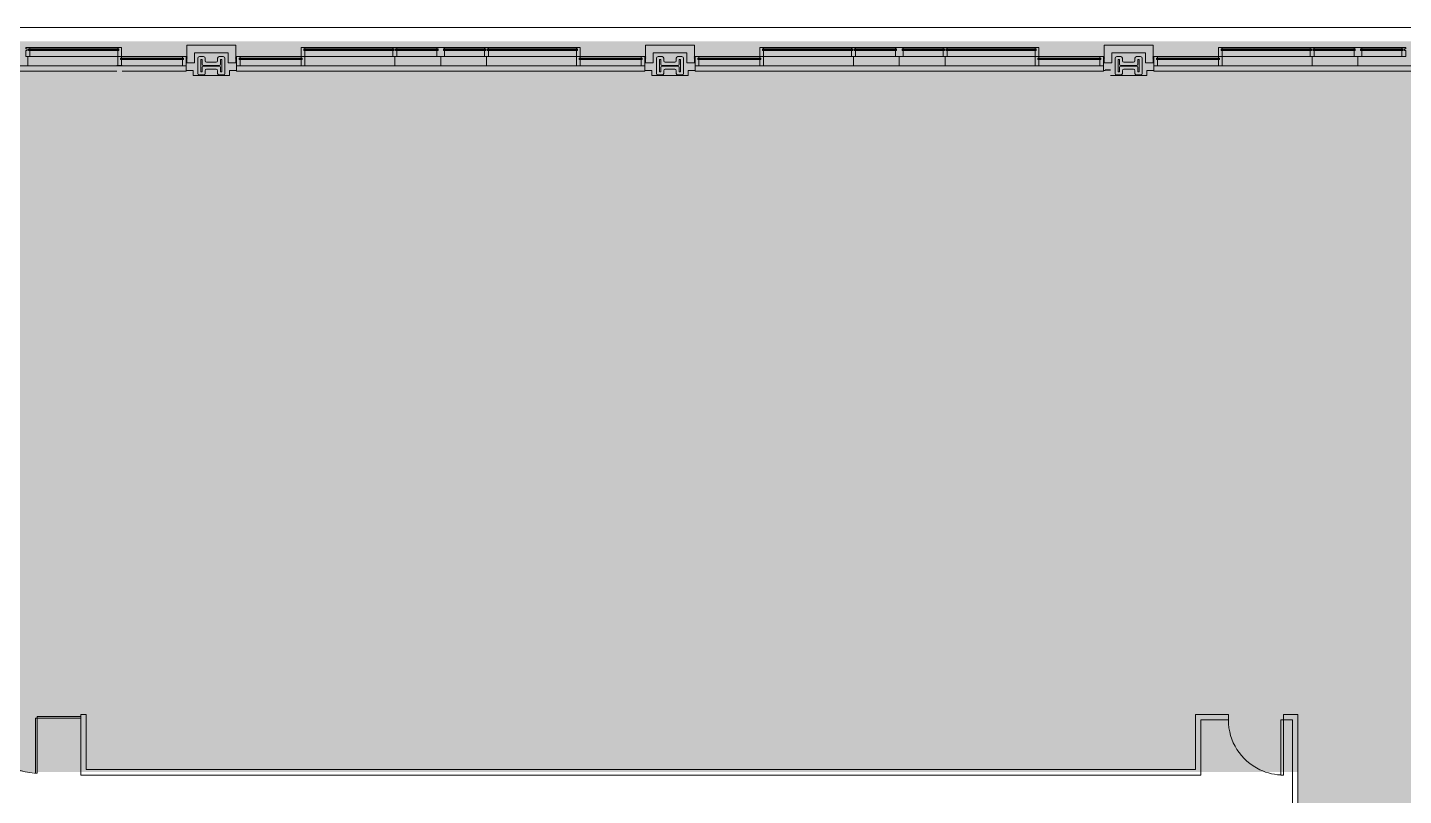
# Model space of a CAD drawing. Header units: inches. Extents: x 1 to 4637, y -664 to 702.
# Drawn here: x 2428 to 3328, y 200 to 702 of the extents above; entities that cross this region are included whole.
import ezdxf

# ---------------------------------------------------------------- set-up
doc = ezdxf.new("R2010")
doc.units = ezdxf.units.IN
doc.header["$MEASUREMENT"] = 0
for name, color, linetype, lineweight in [('A-DETL-GENF', 92, 'Continuous', 9), ('A-WALL', 113, 'Continuous', 50), ('B-BASE', 7, 'Continuous', 9), ('NABCA_dwg', 8, 'Continuous', 9), ('NB-PART-GWB', 7, 'Continuous', 9), ('NB-ROD-SEAL', 7, 'Continuous', 9), ('NB-WALL-EXT', 7, 'Continuous', 9), ('NB-WIND-EXT', 7, 'Continuous', 9), ('NB-WIND-MULL', 7, 'Continuous', 9), ('NB-WIND-SILL', 7, 'Continuous', 9), ('WB-N-Door', 7, 'Continuous', 9), ('WB-N-Part', 7, 'Continuous', 9)]:
    doc.layers.add(name, color=color, linetype=linetype, lineweight=lineweight)

# ---------------------------------------------------------------- blocks, each defined once
blk = doc.blocks.new('NABCA_dwg_MA-2900-8th-120718_dwg-2391440-New Construction - Test Fit Plan-2421454-New Construction - Tel_Data_Elec Plan')
at = {"layer": 'B-BASE'}
for points in [[(-6865.04, -2569.6), (-6841.38, -2569.6), (-6841.38, -2566.23), (-6836.91, -2566.23), (-6836.91, -2557.68), (-6837.21, -2557.1), (-6837.21, -2549.6), (-6869.21, -2549.6), (-6869.21, -2557.1), (-6869.59, -2557.1), (-6869.59, -2566.23), (-6865.04, -2566.23)], [(-6565.04, -2569.6), (-6541.38, -2569.6), (-6541.38, -2566.23), (-6536.91, -2566.23), (-6536.91, -2557.68), (-6537.21, -2557.1), (-6537.21, -2549.6), (-6569.21, -2549.6), (-6569.21, -2557.1), (-6569.59, -2557.1), (-6569.59, -2566.23), (-6565.04, -2566.23)], [(-6265.04, -2569.6), (-6241.38, -2569.6), (-6241.38, -2566.23), (-6236.91, -2566.23), (-6236.91, -2557.68), (-6237.21, -2557.1), (-6237.21, -2549.6), (-6269.21, -2549.6), (-6269.21, -2557.1), (-6269.59, -2557.1), (-6269.59, -2566.23), (-6268.54, -2566.23), (-6268.54, -2566.1), (-6265.04, -2566.1), (-6265.04, -2566.23)]]:
    blk.add_hatch(color=256, dxfattribs=at).paths.add_polyline_path(points, flags=0)
at = {"layer": 'A-WALL', "color": 10, "lineweight": 30}
for p, q in [((-6911.45, -2563.1), (-6914.95, -2563.1)), ((-6265.04, -2566.1), (-6268.54, -2566.1))]:
    blk.add_line(p, q, dxfattribs=at)
at = {"layer": 'B-BASE'}
for p, q in [((-6861.03, -2557.1), (-6858.28, -2557.1)), ((-6858.53, -2562.85), (-6847.87, -2562.85)), ((-6847.87, -2563.35), (-6858.53, -2563.35)), ((-6856.28, -2560.85), (-6850.12, -2560.85)), ((-6848.12, -2557.1), (-6845.37, -2557.1)), ((-6561.04, -2557.1), (-6558.29, -2557.1)), ((-6558.54, -2562.85), (-6547.88, -2562.85)), ((-6547.88, -2563.35), (-6558.54, -2563.35)), ((-6556.29, -2560.85), (-6550.13, -2560.85)), ((-6548.13, -2557.1), (-6545.38, -2557.1)), ((-6261.04, -2557.1), (-6258.29, -2557.1)), ((-6258.54, -2562.85), (-6247.88, -2562.85)), ((-6247.88, -2563.35), (-6258.54, -2563.35)), ((-6256.29, -2560.85), (-6250.13, -2560.85)), ((-6248.13, -2557.1), (-6245.38, -2557.1)), ((-6858.28, -2569.1), (-6861.03, -2569.1)), ((-6857.28, -2566.35), (-6857.28, -2568.1)), ((-6850.12, -2565.35), (-6856.28, -2565.35)), ((-6849.12, -2568.1), (-6849.12, -2566.35)), ((-6845.37, -2569.1), (-6848.12, -2569.1)), ((-6558.29, -2569.1), (-6561.04, -2569.1)), ((-6557.29, -2566.35), (-6557.29, -2568.1)), ((-6550.13, -2565.35), (-6556.29, -2565.35)), ((-6549.13, -2568.1), (-6549.13, -2566.35)), ((-6545.38, -2569.1), (-6548.13, -2569.1)), ((-6258.29, -2569.1), (-6261.04, -2569.1)), ((-6257.29, -2566.35), (-6257.29, -2568.1)), ((-6250.13, -2565.35), (-6256.29, -2565.35)), ((-6249.13, -2568.1), (-6249.13, -2566.35)), ((-6245.38, -2569.1), (-6248.13, -2569.1))]:
    blk.add_line(p, q, dxfattribs=at)
at = {"layer": 'B-BASE', "flags": 128}
for points in [[(-5935.21, -3896.6), (-5935.21, -3904.1), (-8374.21, -3904.1), (-8374.21, -2881.08), (-8378.21, -2881.08), (-8378.21, -2538.1), (-5818.21, -2538.1), (-5818.21, -2548.1)], [(-6862.03, -2568.1), (-6862.03, -2558.6), (-6862.03, -2558.1)], [(-6859.28, -2564.1), (-6859.28, -2567.1), (-6860.03, -2567.1), (-6860.03, -2559.1), (-6859.28, -2559.1), (-6859.28, -2562.1)], [(-6857.28, -2558.1), (-6857.28, -2558.6), (-6857.28, -2559.85)], [(-6849.12, -2559.85), (-6849.12, -2558.6), (-6849.12, -2558.1)], [(-6847.12, -2562.1), (-6847.12, -2559.1), (-6846.37, -2559.1), (-6846.37, -2567.1), (-6847.12, -2567.1), (-6847.12, -2564.1)], [(-6844.37, -2558.1), (-6844.37, -2558.6), (-6844.37, -2568.1)], [(-6562.04, -2568.1), (-6562.04, -2558.6), (-6562.04, -2558.1)], [(-6559.29, -2564.1), (-6559.29, -2567.1), (-6560.04, -2567.1), (-6560.04, -2559.1), (-6559.29, -2559.1), (-6559.29, -2562.1)], [(-6557.29, -2558.1), (-6557.29, -2558.6), (-6557.29, -2559.85)], [(-6549.13, -2559.85), (-6549.13, -2558.6), (-6549.13, -2558.1)], [(-6547.13, -2562.1), (-6547.13, -2559.1), (-6546.38, -2559.1), (-6546.38, -2567.1), (-6547.13, -2567.1), (-6547.13, -2564.12)], [(-6544.38, -2558.1), (-6544.38, -2558.6), (-6544.38, -2568.1)], [(-6262.04, -2568.1), (-6262.04, -2558.6), (-6262.04, -2558.1)], [(-6259.29, -2564.1), (-6259.29, -2567.1), (-6260.04, -2567.1), (-6260.04, -2559.1), (-6259.29, -2559.1), (-6259.29, -2562.1)], [(-6257.29, -2558.1), (-6257.29, -2558.6), (-6257.29, -2559.85)], [(-6249.13, -2559.85), (-6249.13, -2558.6), (-6249.13, -2558.1)], [(-6247.13, -2562.1), (-6247.13, -2559.1), (-6246.38, -2559.1), (-6246.38, -2567.1), (-6247.13, -2567.1), (-6247.13, -2564.1)], [(-6244.38, -2558.1), (-6244.38, -2558.6), (-6244.38, -2568.1)]]:
    blk.add_lwpolyline(points, dxfattribs=at)
at = {"layer": 'B-BASE'}
for centre, radius, start, end in [((-6861.03, -2558.1), 1, 90, 180), ((-6858.53, -2562.1), 0.75, 180, 270), ((-6858.53, -2564.1), 0.75, 90, 180), ((-6858.28, -2558.1), 1, 0, 90), ((-6856.28, -2559.85), 1, 180, 270), ((-6850.12, -2559.85), 1, 270, 0), ((-6848.12, -2558.1), 1, 90, 180), ((-6847.87, -2562.1), 0.75, 270, 0), ((-6847.87, -2564.1), 0.75, 0, 90), ((-6845.37, -2558.1), 1, 0, 90), ((-6561.04, -2558.1), 1, 90, 180), ((-6558.54, -2562.1), 0.75, 180, 270), ((-6558.54, -2564.1), 0.75, 90, 180), ((-6558.29, -2558.1), 1, 0, 90), ((-6556.29, -2559.85), 1, 180, 270), ((-6550.13, -2559.85), 1, 270, 0), ((-6548.13, -2558.1), 1, 90, 180), ((-6547.88, -2562.1), 0.75, 270, 0), ((-6547.88, -2564.1), 0.75, 0, 90), ((-6545.38, -2558.1), 1, 0, 90), ((-6261.04, -2558.1), 1, 90, 180), ((-6258.54, -2562.1), 0.75, 180, 270), ((-6258.54, -2564.1), 0.75, 90, 180), ((-6258.29, -2558.1), 1, 0, 90), ((-6256.29, -2559.85), 1, 180, 270), ((-6250.13, -2559.85), 1, 270, 0), ((-6248.13, -2558.1), 1, 90, 180), ((-6247.88, -2562.1), 0.75, 270, 0), ((-6247.88, -2564.1), 0.75, 0, 90), ((-6245.38, -2558.1), 1, 0, 90), ((-6861.03, -2568.1), 1, 180, 270), ((-6858.28, -2568.1), 1, 270, 0), ((-6856.28, -2566.35), 1, 90, 180), ((-6850.12, -2566.35), 1, 0, 90), ((-6848.12, -2568.1), 1, 180, 270), ((-6845.37, -2568.1), 1, 270, 0), ((-6561.04, -2568.1), 1, 180, 270), ((-6558.29, -2568.1), 1, 270, 0), ((-6556.29, -2566.35), 1, 90, 180), ((-6550.13, -2566.35), 1, 0, 90), ((-6548.13, -2568.1), 1, 180, 270), ((-6545.38, -2568.1), 1, 270, 0), ((-6261.04, -2568.1), 1, 180, 270), ((-6258.29, -2568.1), 1, 270, 0), ((-6256.29, -2566.35), 1, 90, 180), ((-6250.13, -2566.35), 1, 0, 90), ((-6248.13, -2568.1), 1, 180, 270), ((-6245.38, -2568.1), 1, 270, 0)]:
    blk.add_arc(centre, radius, start, end, dxfattribs=at)
at = {"layer": 'NB-PART-GWB', "flags": 128}
for points in [[(-6869.58, -2562.1), (-6869.58, -2566.23), (-6865.03, -2566.23), (-6865.03, -2569.6), (-6841.37, -2569.6), (-6841.37, -2566.23), (-6836.83, -2566.23), (-6836.83, -2562.1)], [(-6569.59, -2562.1), (-6569.59, -2566.23), (-6565.04, -2566.23), (-6565.04, -2569.6), (-6541.38, -2569.6), (-6541.38, -2566.23), (-6536.84, -2566.23), (-6536.84, -2562.1)], [(-6269.59, -2562.1), (-6269.59, -2566.23), (-6268.54, -2566.23)], [(-6265.04, -2569.6), (-6241.38, -2569.6), (-6241.38, -2566.23), (-6236.84, -2566.23), (-6236.84, -2562.1)]]:
    blk.add_lwpolyline(points, dxfattribs=at)
at = {"layer": 'NB-ROD-SEAL'}
for centre, start, end in [((-6869.31, -2556.78), 230.02178, 303.35223), ((-6869.31, -2556.92), 230.02178, 303.35223), ((-6869.31, -2557.08), 230.02178, 303.35223), ((-6869.31, -2557.28), 230.02178, 303.35223), ((-6869.31, -2557.5), 230.02178, 303.35223), ((-6837.09, -2556.81), 236.64777, 309.97822), ((-6837.09, -2556.94), 236.64777, 309.97822), ((-6837.09, -2557.11), 236.64777, 309.97822), ((-6837.09, -2557.3), 236.64777, 309.97822), ((-6837.09, -2557.53), 236.64777, 309.97822), ((-6569.31, -2556.78), 230.02178, 303.35223), ((-6569.31, -2556.92), 230.02178, 303.35223), ((-6569.31, -2557.08), 230.02178, 303.35223), ((-6569.31, -2557.28), 230.02178, 303.35223), ((-6569.31, -2557.5), 230.02178, 303.35223), ((-6537.11, -2556.81), 236.64777, 309.97822), ((-6537.11, -2556.94), 236.64777, 309.97822), ((-6537.11, -2557.11), 236.64777, 309.97822), ((-6537.11, -2557.3), 236.64777, 309.97822), ((-6537.11, -2557.53), 236.64777, 309.97822), ((-6269.32, -2556.78), 230.02178, 303.35223), ((-6269.32, -2556.92), 230.02178, 303.35223), ((-6269.32, -2557.08), 230.02178, 303.35223), ((-6269.32, -2557.28), 230.02178, 303.35223), ((-6269.32, -2557.5), 230.02178, 303.35223), ((-6237.11, -2556.81), 236.64777, 309.97822), ((-6237.11, -2556.94), 236.64777, 309.97822), ((-6237.11, -2557.11), 236.64777, 309.97822), ((-6237.11, -2557.3), 236.64777, 309.97822), ((-6237.11, -2557.53), 236.64777, 309.97822)]:
    blk.add_arc(centre, 0.419, start, end, dxfattribs=at)
for centre in [(-6869.32, -2558.21), (-6837.08, -2558.24), (-6569.32, -2558.21), (-6537.09, -2558.24), (-6269.33, -2558.21), (-6237.09, -2558.24)]:
    blk.add_ellipse(centre, major_axis=(0, 0.333), ratio=0.724983, dxfattribs=at)
at = {"layer": 'NB-WALL-EXT', "flags": 128}
for points in [[(-6869.2, -2549.6), (-6837.2, -2549.6), (-6837.2, -2558.6), (-6837.2, -2561.1), (-6842.2, -2561.1), (-6842.2, -2558.6), (-6842.2, -2554.6), (-6864.2, -2554.6), (-6864.2, -2558.6), (-6864.2, -2561.1), (-6869.2, -2561.1), (-6869.2, -2558.6)], [(-6569.21, -2549.6), (-6537.21, -2549.6), (-6537.21, -2558.6), (-6537.21, -2561.1), (-6542.21, -2561.1), (-6542.21, -2558.6), (-6542.21, -2554.6), (-6564.21, -2554.6), (-6564.21, -2558.6), (-6564.21, -2561.1), (-6569.21, -2561.1), (-6569.21, -2558.6)], [(-6269.21, -2549.6), (-6237.21, -2549.6), (-6237.21, -2558.6), (-6237.21, -2561.1), (-6242.21, -2561.1), (-6242.21, -2558.6), (-6242.21, -2554.6), (-6264.21, -2554.6), (-6264.21, -2558.6), (-6264.21, -2561.1), (-6269.21, -2561.1), (-6269.21, -2558.6)]]:
    blk.add_lwpolyline(points, close=True, dxfattribs=at)
at = {"layer": 'NB-WIND-EXT'}
for p, q in [((-6972.7, -2552.1), (-6914.45, -2552.1)), ((-6972.7, -2552.3), (-6913.7, -2552.3)), ((-6972.7, -2552.9), (-6913.7, -2552.9)), ((-6972.7, -2553.1), (-6914.45, -2553.1)), ((-6972.32, -2552.9), (-6972.32, -2552.3)), ((-6914.08, -2552.9), (-6914.08, -2552.3)), ((-6733.7, -2552.3), (-6792.7, -2552.3)), ((-6733.7, -2552.9), (-6792.7, -2552.9)), ((-6792.32, -2552.9), (-6792.32, -2552.3)), ((-6733.7, -2552.1), (-6791.95, -2552.1)), ((-6733.7, -2553.1), (-6791.95, -2553.1)), ((-6734.08, -2552.9), (-6734.08, -2552.3)), ((-6704.95, -2552.1), (-6732.7, -2552.1)), ((-6704.95, -2552.3), (-6732.7, -2552.3)), ((-6704.95, -2552.9), (-6732.7, -2552.9)), ((-6704.95, -2553.1), (-6732.7, -2553.1)), ((-6732.32, -2552.9), (-6732.32, -2552.3)), ((-6705.33, -2552.9), (-6705.33, -2552.3)), ((-6701.45, -2552.1), (-6673.7, -2552.1)), ((-6701.45, -2552.3), (-6673.7, -2552.3)), ((-6701.45, -2552.9), (-6673.7, -2552.9)), ((-6701.45, -2553.1), (-6673.7, -2553.1)), ((-6701.07, -2552.9), (-6701.07, -2552.3)), ((-6674.08, -2552.9), (-6674.08, -2552.3)), ((-6672.7, -2552.1), (-6614.45, -2552.1)), ((-6672.7, -2552.3), (-6613.7, -2552.3)), ((-6672.7, -2552.9), (-6613.7, -2552.9)), ((-6672.7, -2553.1), (-6614.45, -2553.1)), ((-6672.32, -2552.9), (-6672.32, -2552.3)), ((-6614.08, -2552.9), (-6614.08, -2552.3)), ((-6433.71, -2552.3), (-6492.71, -2552.3)), ((-6433.71, -2552.9), (-6492.71, -2552.9)), ((-6492.34, -2552.9), (-6492.34, -2552.3)), ((-6433.71, -2552.1), (-6491.96, -2552.1)), ((-6433.71, -2553.1), (-6491.96, -2553.1)), ((-6434.09, -2552.9), (-6434.09, -2552.3)), ((-6404.96, -2552.1), (-6432.71, -2552.1)), ((-6404.96, -2552.3), (-6432.71, -2552.3)), ((-6404.96, -2552.9), (-6432.71, -2552.9)), ((-6404.96, -2553.1), (-6432.71, -2553.1)), ((-6432.34, -2552.9), (-6432.34, -2552.3)), ((-6405.34, -2552.9), (-6405.34, -2552.3)), ((-6401.46, -2552.1), (-6373.71, -2552.1)), ((-6401.46, -2552.3), (-6373.71, -2552.3)), ((-6401.46, -2552.9), (-6373.71, -2552.9)), ((-6401.46, -2553.1), (-6373.71, -2553.1)), ((-6401.09, -2552.9), (-6401.09, -2552.3)), ((-6374.09, -2552.9), (-6374.09, -2552.3)), ((-6372.71, -2552.1), (-6314.46, -2552.1)), ((-6372.71, -2552.3), (-6313.71, -2552.3)), ((-6372.71, -2552.9), (-6313.71, -2552.9)), ((-6372.71, -2553.1), (-6314.46, -2553.1)), ((-6372.34, -2552.9), (-6372.34, -2552.3)), ((-6314.09, -2552.9), (-6314.09, -2552.3)), ((-6133.71, -2552.3), (-6192.71, -2552.3)), ((-6133.71, -2552.9), (-6192.71, -2552.9)), ((-6192.34, -2552.9), (-6192.34, -2552.3)), ((-6133.71, -2552.1), (-6191.96, -2552.1)), ((-6133.71, -2553.1), (-6191.96, -2553.1)), ((-6134.09, -2552.9), (-6134.09, -2552.3)), ((-6104.96, -2552.1), (-6132.71, -2552.1)), ((-6104.96, -2552.3), (-6132.71, -2552.3)), ((-6104.96, -2552.9), (-6132.71, -2552.9)), ((-6104.96, -2553.1), (-6132.71, -2553.1)), ((-6132.34, -2552.9), (-6132.34, -2552.3)), ((-6105.34, -2552.9), (-6105.34, -2552.3)), ((-6101.46, -2552.1), (-6073.71, -2552.1)), ((-6101.46, -2552.3), (-6073.71, -2552.3)), ((-6101.46, -2552.9), (-6073.71, -2552.9)), ((-6101.46, -2553.1), (-6073.71, -2553.1)), ((-6101.09, -2552.9), (-6101.09, -2552.3)), ((-6074.09, -2552.9), (-6074.09, -2552.3)), ((-6912.7, -2558.3), (-6871.33, -2558.3)), ((-6912.7, -2558.9), (-6871.33, -2558.9)), ((-6911.95, -2558.1), (-6871.33, -2558.1)), ((-6911.95, -2559.1), (-6871.33, -2559.1)), ((-6794.45, -2558.1), (-6835.08, -2558.1)), ((-6793.7, -2558.3), (-6835.08, -2558.3)), ((-6793.7, -2558.9), (-6835.08, -2558.9)), ((-6794.45, -2559.1), (-6835.08, -2559.1)), ((-6612.7, -2558.3), (-6571.33, -2558.3)), ((-6612.7, -2558.9), (-6571.33, -2558.9)), ((-6611.95, -2558.1), (-6571.33, -2558.1)), ((-6611.95, -2559.1), (-6571.33, -2559.1)), ((-6494.46, -2558.1), (-6535.09, -2558.1)), ((-6493.71, -2558.3), (-6535.09, -2558.3)), ((-6493.71, -2558.9), (-6535.09, -2558.9)), ((-6494.46, -2559.1), (-6535.09, -2559.1)), ((-6312.71, -2558.3), (-6271.34, -2558.3)), ((-6312.71, -2558.9), (-6271.34, -2558.9)), ((-6311.96, -2558.1), (-6271.34, -2558.1)), ((-6311.96, -2559.1), (-6271.34, -2559.1)), ((-6194.46, -2558.1), (-6235.09, -2558.1)), ((-6193.71, -2558.3), (-6235.09, -2558.3)), ((-6193.71, -2558.9), (-6235.09, -2558.9)), ((-6194.46, -2559.1), (-6235.09, -2559.1))]:
    blk.add_line(p, q, dxfattribs=at)
at = {"layer": 'NB-WIND-EXT', "flags": 128}
for points in [[(-6912.32, -2558.9), (-6912.32, -2558.6), (-6912.32, -2558.3)], [(-6871.7, -2558.3), (-6871.7, -2558.6), (-6871.7, -2558.9)], [(-6834.7, -2558.3), (-6834.7, -2558.6), (-6834.7, -2558.9)], [(-6794.08, -2558.9), (-6794.08, -2558.6), (-6794.08, -2558.3)], [(-6612.32, -2558.9), (-6612.32, -2558.6), (-6612.32, -2558.3)], [(-6571.7, -2558.3), (-6571.7, -2558.6), (-6571.7, -2558.9)], [(-6534.71, -2558.3), (-6534.71, -2558.6), (-6534.71, -2558.9)], [(-6494.09, -2558.9), (-6494.09, -2558.6), (-6494.09, -2558.3)], [(-6312.34, -2558.9), (-6312.34, -2558.6), (-6312.34, -2558.3)], [(-6271.71, -2558.3), (-6271.71, -2558.6), (-6271.71, -2558.9)], [(-6234.71, -2558.3), (-6234.71, -2558.6), (-6234.71, -2558.9)], [(-6194.09, -2558.9), (-6194.09, -2558.6), (-6194.09, -2558.3)]]:
    blk.add_lwpolyline(points, dxfattribs=at)
at = {"layer": 'NB-WIND-MULL', "flags": 128}
for points in [[(-6973.7, -2553.1), (-6973.7, -2552.1), (-6974.45, -2552.1), (-6974.45, -2551.1), (-6971.95, -2551.1), (-6971.95, -2552.1), (-6972.7, -2552.1), (-6972.7, -2553.1), (-6971.95, -2553.1), (-6971.95, -2557.1), (-6974.45, -2557.1), (-6974.45, -2553.1)], [(-6914.45, -2551.1), (-6914.45, -2552.1), (-6913.7, -2552.1), (-6913.7, -2553.1), (-6914.45, -2553.1), (-6914.45, -2557.1), (-6911.95, -2557.1), (-6911.95, -2551.1)], [(-6791.95, -2551.1), (-6791.95, -2552.1), (-6792.7, -2552.1), (-6792.7, -2553.1), (-6791.95, -2553.1), (-6791.95, -2557.1), (-6794.45, -2557.1), (-6794.45, -2551.1)], [(-6732.7, -2553.1), (-6732.7, -2552.1), (-6731.95, -2552.1), (-6731.95, -2551.1), (-6734.45, -2551.1), (-6734.45, -2552.1), (-6733.7, -2552.1), (-6733.7, -2553.1), (-6734.45, -2553.1), (-6734.45, -2557.1), (-6731.95, -2557.1), (-6731.95, -2553.1)], [(-6704.95, -2553.1), (-6704.95, -2552.1), (-6705.7, -2552.1), (-6705.7, -2551.1), (-6700.7, -2551.1), (-6700.7, -2552.1), (-6701.45, -2552.1), (-6701.45, -2553.1), (-6700.7, -2553.1), (-6700.7, -2557.1), (-6705.7, -2557.1), (-6705.7, -2553.1)], [(-6673.7, -2553.1), (-6673.7, -2552.1), (-6674.45, -2552.1), (-6674.45, -2551.1), (-6671.95, -2551.1), (-6671.95, -2552.1), (-6672.7, -2552.1), (-6672.7, -2553.1), (-6671.95, -2553.1), (-6671.95, -2557.1), (-6674.45, -2557.1), (-6674.45, -2553.1)], [(-6614.45, -2551.1), (-6614.45, -2552.1), (-6613.7, -2552.1), (-6613.7, -2553.1), (-6614.45, -2553.1), (-6614.45, -2557.1), (-6611.95, -2557.1), (-6611.95, -2551.1)], [(-6491.96, -2551.1), (-6491.96, -2552.1), (-6492.71, -2552.1), (-6492.71, -2553.1), (-6491.96, -2553.1), (-6491.96, -2557.1), (-6494.46, -2557.1), (-6494.46, -2551.1)], [(-6432.71, -2553.1), (-6432.71, -2552.1), (-6431.96, -2552.1), (-6431.96, -2551.1), (-6434.46, -2551.1), (-6434.46, -2552.1), (-6433.71, -2552.1), (-6433.71, -2553.1), (-6434.46, -2553.1), (-6434.46, -2557.1), (-6431.96, -2557.1), (-6431.96, -2553.1)], [(-6404.96, -2553.1), (-6404.96, -2552.1), (-6405.71, -2552.1), (-6405.71, -2551.1), (-6400.71, -2551.1), (-6400.71, -2552.1), (-6401.46, -2552.1), (-6401.46, -2553.1), (-6400.71, -2553.1), (-6400.71, -2557.1), (-6405.71, -2557.1), (-6405.71, -2553.1)], [(-6373.71, -2553.1), (-6373.71, -2552.1), (-6374.46, -2552.1), (-6374.46, -2551.1), (-6371.96, -2551.1), (-6371.96, -2552.1), (-6372.71, -2552.1), (-6372.71, -2553.1), (-6371.96, -2553.1), (-6371.96, -2557.1), (-6374.46, -2557.1), (-6374.46, -2553.1)], [(-6314.46, -2551.1), (-6314.46, -2552.1), (-6313.71, -2552.1), (-6313.71, -2553.1), (-6314.46, -2553.1), (-6314.46, -2557.1), (-6311.96, -2557.1), (-6311.96, -2551.1)], [(-6191.96, -2551.1), (-6191.96, -2552.1), (-6192.71, -2552.1), (-6192.71, -2553.1), (-6191.96, -2553.1), (-6191.96, -2557.1), (-6194.46, -2557.1), (-6194.46, -2551.1)], [(-6132.71, -2553.1), (-6132.71, -2552.1), (-6131.96, -2552.1), (-6131.96, -2551.1), (-6134.46, -2551.1), (-6134.46, -2552.1), (-6133.71, -2552.1), (-6133.71, -2553.1), (-6134.46, -2553.1), (-6134.46, -2557.1), (-6131.96, -2557.1), (-6131.96, -2553.1)], [(-6104.96, -2553.1), (-6104.96, -2552.1), (-6105.71, -2552.1), (-6105.71, -2551.1), (-6100.71, -2551.1), (-6100.71, -2552.1), (-6101.46, -2552.1), (-6101.46, -2553.1), (-6100.71, -2553.1), (-6100.71, -2557.1), (-6105.71, -2557.1), (-6105.71, -2553.1)], [(-6073.71, -2553.1), (-6073.71, -2552.1), (-6074.46, -2552.1), (-6074.46, -2551.1), (-6071.96, -2551.1), (-6071.96, -2552.1), (-6072.71, -2552.1), (-6072.71, -2553.1), (-6071.96, -2553.1), (-6071.96, -2557.1), (-6074.46, -2557.1), (-6074.46, -2553.1)], [(-6872.08, -2557.1), (-6872.08, -2558.1), (-6871.33, -2558.1), (-6871.33, -2558.6), (-6871.33, -2559.1), (-6872.08, -2559.1), (-6872.08, -2563.1), (-6869.58, -2563.1), (-6869.58, -2558.6), (-6869.58, -2557.1)], [(-6834.33, -2557.1), (-6834.33, -2558.1), (-6835.08, -2558.1), (-6835.08, -2558.6), (-6835.08, -2559.1), (-6834.33, -2559.1), (-6834.33, -2563.1), (-6836.83, -2563.1), (-6836.83, -2558.6), (-6836.83, -2557.1)], [(-6794.45, -2557.1), (-6794.45, -2558.1), (-6793.7, -2558.1), (-6793.7, -2558.6), (-6793.7, -2559.1), (-6794.45, -2559.1), (-6794.45, -2563.1), (-6791.95, -2563.1), (-6791.95, -2558.6), (-6791.95, -2557.1)], [(-6572.08, -2557.1), (-6572.08, -2558.1), (-6571.33, -2558.1), (-6571.33, -2558.6), (-6571.33, -2559.1), (-6572.08, -2559.1), (-6572.08, -2563.1), (-6569.58, -2563.1), (-6569.58, -2558.6), (-6569.58, -2557.1)], [(-6534.34, -2557.1), (-6534.34, -2558.1), (-6535.09, -2558.1), (-6535.09, -2558.6), (-6535.09, -2559.1), (-6534.34, -2559.1), (-6534.34, -2563.1), (-6536.84, -2563.1), (-6536.84, -2558.6), (-6536.84, -2557.1)], [(-6494.46, -2557.1), (-6494.46, -2558.1), (-6493.71, -2558.1), (-6493.71, -2558.6), (-6493.71, -2559.1), (-6494.46, -2559.1), (-6494.46, -2563.1), (-6491.96, -2563.1), (-6491.96, -2558.6), (-6491.96, -2557.1)], [(-6311.96, -2557.1), (-6311.96, -2558.1), (-6312.71, -2558.1), (-6312.71, -2558.6), (-6312.71, -2559.1), (-6311.96, -2559.1), (-6311.96, -2563.1), (-6314.46, -2563.1), (-6314.46, -2558.6), (-6314.46, -2557.1)], [(-6272.09, -2557.1), (-6272.09, -2558.1), (-6271.34, -2558.1), (-6271.34, -2558.6), (-6271.34, -2559.1), (-6272.09, -2559.1), (-6272.09, -2563.1), (-6269.59, -2563.1), (-6269.59, -2558.6), (-6269.59, -2557.1)], [(-6234.34, -2557.1), (-6234.34, -2558.1), (-6235.09, -2558.1), (-6235.09, -2558.6), (-6235.09, -2559.1), (-6234.34, -2559.1), (-6234.34, -2563.1), (-6236.84, -2563.1), (-6236.84, -2558.6), (-6236.84, -2557.1)], [(-6194.46, -2557.1), (-6194.46, -2558.1), (-6193.71, -2558.1), (-6193.71, -2558.6), (-6193.71, -2559.1), (-6194.46, -2559.1), (-6194.46, -2563.1), (-6191.96, -2563.1), (-6191.96, -2558.6), (-6191.96, -2557.1)]]:
    blk.add_lwpolyline(points, close=True, dxfattribs=at)
for points in [[(-6914.45, -2563.1), (-6914.45, -2558.6), (-6914.45, -2557.1), (-6911.95, -2557.1), (-6911.95, -2558.1), (-6912.7, -2558.1), (-6912.7, -2558.6), (-6912.7, -2559.1), (-6911.95, -2559.1), (-6911.95, -2563.1)], [(-6614.45, -2562.91), (-6614.45, -2558.6), (-6614.45, -2557.1), (-6611.95, -2557.1), (-6611.95, -2558.1), (-6612.7, -2558.1), (-6612.7, -2558.6), (-6612.7, -2559.1), (-6611.95, -2559.1), (-6611.95, -2562.91)]]:
    blk.add_lwpolyline(points, dxfattribs=at)
at = {"layer": 'NB-WIND-SILL'}
for p, q in [((-6971.96, -2551.1), (-6914.45, -2551.1)), ((-6734.45, -2551.1), (-6791.95, -2551.1)), ((-6705.7, -2551.1), (-6731.95, -2551.1)), ((-6700.7, -2551.1), (-6674.45, -2551.1)), ((-6671.96, -2551.1), (-6614.45, -2551.1)), ((-6434.46, -2551.1), (-6491.96, -2551.1)), ((-6405.71, -2551.1), (-6431.96, -2551.1)), ((-6400.71, -2551.1), (-6374.46, -2551.1)), ((-6371.97, -2551.1), (-6314.46, -2551.1)), ((-6134.46, -2551.1), (-6191.96, -2551.1)), ((-6105.71, -2551.1), (-6131.96, -2551.1)), ((-6100.71, -2551.1), (-6074.46, -2551.1)), ((-7134.33, -2563.1), (-6914.95, -2563.1)), ((-6971.96, -2557.1), (-6914.45, -2557.1)), ((-6911.95, -2557.1), (-6872.08, -2557.1)), ((-6911.45, -2563.1), (-6872.08, -2563.1)), ((-6794.45, -2557.1), (-6834.33, -2557.1)), ((-6734.45, -2557.1), (-6791.95, -2557.1)), ((-6705.7, -2557.1), (-6731.95, -2557.1)), ((-6700.7, -2557.1), (-6674.45, -2557.1)), ((-6671.96, -2557.1), (-6614.45, -2557.1)), ((-6611.95, -2557.1), (-6572.08, -2557.1)), ((-6494.46, -2557.1), (-6534.34, -2557.1)), ((-6534.34, -2563.1), (-6272.09, -2563.1)), ((-6434.46, -2557.1), (-6491.96, -2557.1)), ((-6405.71, -2557.1), (-6431.96, -2557.1)), ((-6400.71, -2557.1), (-6374.46, -2557.1)), ((-6371.97, -2557.1), (-6314.46, -2557.1)), ((-6311.96, -2557.1), (-6272.09, -2557.1)), ((-6194.46, -2557.1), (-6234.34, -2557.1)), ((-6234.34, -2563.1), (-5972.09, -2563.1)), ((-6134.46, -2557.1), (-6191.96, -2557.1)), ((-6105.71, -2557.1), (-6131.96, -2557.1)), ((-6100.71, -2557.1), (-6074.46, -2557.1))]:
    blk.add_line(p, q, dxfattribs=at)
at = {"layer": 'NB-WIND-SILL', "flags": 128}
for points in [[(-6973.2, -2557.1), (-6973.2, -2558.6), (-6973.2, -2563.1)], [(-6834.33, -2563.1), (-6611.95, -2563.1), (-6572.08, -2563.1)], [(-6733.2, -2557.1), (-6733.2, -2558.6), (-6733.2, -2563.1)], [(-6703.2, -2557.1), (-6703.2, -2558.6), (-6703.2, -2557.1), (-6703.2, -2558.6), (-6703.2, -2561.1), (-6703.2, -2558.6), (-6703.2, -2563.1)], [(-6673.2, -2557.1), (-6673.2, -2558.6), (-6673.2, -2563.1)], [(-6433.21, -2557.1), (-6433.21, -2558.6), (-6433.21, -2563.07)], [(-6403.21, -2557.1), (-6403.21, -2558.6), (-6403.21, -2557.1), (-6403.21, -2558.6), (-6403.21, -2561.1), (-6403.21, -2558.6), (-6403.21, -2563.1)], [(-6373.21, -2557.1), (-6373.21, -2558.6), (-6373.21, -2563.1)], [(-6133.21, -2557.1), (-6133.21, -2558.6), (-6133.21, -2563.1)], [(-6103.21, -2557.1), (-6103.21, -2558.6), (-6103.21, -2557.1), (-6103.21, -2558.6), (-6103.21, -2561.1), (-6103.21, -2558.6), (-6103.21, -2563.1)], [(-6914.95, -2566.73), (-7136.83, -2566.73), (-7136.83, -2566.23)], [(-6869.58, -2566.23), (-6869.58, -2566.73), (-6911.45, -2566.73)], [(-6569.58, -2566.23), (-6569.58, -2566.73), (-6611.95, -2566.73), (-6836.83, -2566.73), (-6836.83, -2566.23)], [(-6269.59, -2566.23), (-6269.59, -2566.73), (-6536.84, -2566.73), (-6536.84, -2566.23)], [(-5969.59, -2566.23), (-5969.59, -2566.73), (-6236.84, -2566.73), (-6236.84, -2566.23)]]:
    blk.add_lwpolyline(points, dxfattribs=at)
at = {"layer": 'WB-N-Door', "flags": 128}
for points in [[(-6967.2, -3025.85), (-6968.2, -3025.85), (-6968.2, -3023.6), (-6968.2, -2989.85), (-6967.2, -2989.85), (-6967.2, -3023.6)], [(-6153.71, -3027.1), (-6151.96, -3027.1), (-6151.96, -3023.6), (-6151.96, -2991.1), (-6153.71, -2991.1), (-6153.71, -3023.6)]]:
    blk.add_lwpolyline(points, close=True, dxfattribs=at)
at = {"layer": 'WB-N-Door'}
for centre, start, end in [((-6151.96, -2991.1), 180, 244.76444), ((-6967.2, -2989.85), 249.92955, 270), ((-6151.96, -2991.1), 244.76444, 270)]:
    blk.add_arc(centre, 36, start, end, dxfattribs=at)
at = {"layer": 'WB-N-Part', "flags": 128}
blk.add_lwpolyline([(-6205.96, -3023.6), (-6205.96, -2991.1), (-6187.96, -2991.1), (-6187.96, -2987.6), (-6209.46, -2987.6), (-6209.46, -3023.6), (-6935.08, -3023.6), (-6935.08, -2987.6), (-6938.58, -2987.6), (-6938.58, -3023.6), (-6938.58, -3027.1), (-6205.96, -3027.1)], close=True, dxfattribs=at)
for points in [[(-6142.46, -3087.1), (-6142.46, -2987.6), (-6151.96, -2987.6), (-6151.96, -2991.1), (-6145.96, -2991.1), (-6145.96, -3023.6), (-6145.96, -3087.1)], [(-6938.58, -2988.85), (-6967.2, -2988.85), (-6967.2, -2989.85), (-6938.58, -2989.85)]]:
    blk.add_lwpolyline(points, dxfattribs=at)
blk = doc.blocks.new('NABCA_dwg-2391440-New Construction - Tel_Data_Elec Plan')
blk.add_blockref('NABCA_dwg_MA-2900-8th-120718_dwg-2391440-New Construction - Test Fit Plan-2421454-New Construction - Tel_Data_Elec Plan', (10102.48, 3240.5))

msp = doc.modelspace()

# ---------------------------------------------------------------- hatches: boundary and pattern name
at = {"layer": 'A-DETL-GENF'}
h = msp.add_hatch(color=9, dxfattribs=at)
h.paths.add_polyline_path([(3454.41, -656.64), (3526.04, -656.64), (3526.04, -625.6), (3525.54, -625.6), (3525.54, -614.1), (3537.66, -614.1), (3537.66, -630.43), (3554.37, -630.43), (3554.37, -645.98), (3643.41, -645.98), (3643.41, -656.1), (3643.04, -656.1), (3643.04, -656.64), (3822.04, -656.64), (3822.04, 227.4), (3820.41, 227.4), (3820.41, 226.9), (3811.41, 226.9), (3811.41, 279.65), (3797.41, 279.65), (3797.41, 285.65), (3801.04, 285.65), (3801.04, 289.15), (3797.41, 289.15), (3797.41, 295.15), (3811.41, 295.15), (3811.41, 347.9), (3821.54, 347.9), (3821.54, 347.4), (3822.04, 347.4), (3822.04, 693.36), (2249.79, 693.36), (2249.79, 690.9), (2264.04, 690.9), (2264.04, 683.42), (2264.33, 682.82), (2264.33, 674.27), (2259.87, 674.27), (2259.87, 670.9), (2249.79, 670.9), (2249.79, 215.4), (3258.78, 215.4), (3258.78, 129.86), (3257.03, 129.86), (3257.03, 128.36), (3258.78, 128.36), (3258.78, 43.36), (3257.58, 43.36), (3257.58, 35.36), (3258.78, 35.36), (3258.78, -118.6), (3066.67, -118.64), (3066.67, -176.64), (3330.04, -176.64), (3330.04, -656.64), (3436.21, -656.64)], flags=0)
h.paths.add_polyline_path([(3454.41, -656.1), (3432.04, -656.1), (3432.04, -648.6), (3431.66, -648.6), (3431.66, -639.48), (3436.21, -639.48), (3436.21, -633.43), (3454.41, -633.43), (3454.41, -614.01), (3466.41, -614.01), (3466.41, -625.6), (3466.04, -625.6), (3466.04, -656.1)], flags=0)
h.paths.add_polyline_path([(3815.54, -650.1), (3795.66, -650.1), (3795.66, -630.1), (3815.54, -630.1), (3815.54, -645.98)], flags=0)
h.paths.add_polyline_path([(1691, -118.6), (1703.04, -118.6), (1703, -114.04), (1761.08, -114.04), (1761.04, 124.4), (1661.04, 124.4), (1661.04, -114.04), (1667, -114.04), (1667.04, -118.6)], flags=0)
h.paths.add_polyline_path([(1585.63, -118.6), (1585.75, -118.6), (1585.75, -118.54), (1585.63, -118.54), (1585.63, -114.04), (1585.75, -114.04), (1585.75, -113.98), (1639.38, -113.98), (1639.38, 53.4), (1543.38, 53.4), (1543.38, -113.98), (1549.75, -113.98), (1549.75, -118.6)], flags=0)
h.paths.add_polyline_path([(2193.4, -118.6), (2206.05, -118.6), (2206.05, -100.6), (2158.05, -100.6), (2158.05, -118.6), (2173.79, -118.6)], flags=0)
h.paths.add_polyline_path([(2066.68, -118.6), (2066.68, -113.98), (2085.43, -113.98), (2085.43, -87.91), (2090.68, -87.91), (2090.68, -109.98), (2153.43, -109.98), (2153.43, -81.98), (2193.4, -81.98), (2193.4, 50.75), (2167.4, 50.75), (2167.4, 56), (2193.4, 56), (2193.4, 148.77), (2024.68, 148.77), (2024.68, -27.98), (2090.68, -27.98), (2090.68, -51.89), (2085.43, -51.89), (2085.43, -33.23), (2024.68, -33.23), (2024.68, -113.98), (2030.68, -113.98), (2030.68, -118.6)], flags=0)
h.paths.add_polyline_path([(1801.77, -118.6), (1849.77, -118.6), (1849.77, -115.95), (1843.77, -115.95), (1843.77, -111.33), (1849.77, -111.33), (1849.77, -102.2), (1843.75, -102.2), (1843.75, -97.58), (1861.77, -97.58), (1861.77, -87.48), (2004.43, -87.48), (2004.43, 97.9), (1961.43, 97.9), (1961.43, 109.27), (1801.77, 109.27), (1801.77, -97.58), (1807.75, -97.58), (1807.75, -102.2), (1801.77, -102.2), (1801.77, -111.33), (1807.82, -111.33), (1807.82, -111.39), (1807.88, -111.39), (1807.88, -115.89), (1807.72, -115.89), (1807.72, -115.95), (1798.52, -115.95), (1798.52, -118.6), (1801.37, -118.6)], flags=0)
h.paths.add_polyline_path([(1785.9, -118.6), (1785.9, -110.35), (1769.16, -110.35), (1769.16, -118.6), (1774.27, -118.6)], flags=0)
h.paths.add_polyline_path([(2984.77, -118.6), (2987.1, -118.6), (2985.94, -117.29), (2984.52, -118.6)], flags=0)
h.paths.add_polyline_path([(3254.16, -113.98), (3254.16, 34.04), (3248.16, 34.04), (3248.16, 38.66), (3254.16, 38.66), (3254.16, 148.77), (3248.16, 148.77), (3248.16, 153.4), (3212.16, 153.4), (3212.16, 148.77), (3158.16, 148.77), (3158.16, 38.66), (3212.16, 38.66), (3212.16, 34.1), (3158.16, 34.04), (3158.16, -113.98), (3167.57, -113.98)], flags=0)
h.paths.add_polyline_path([(2639.25, -113.98), (2796.51, -113.98), (2796.51, 36.77), (2730.51, 36.77), (2730.51, 71.94), (2735.76, 72.02), (2735.76, 70.39), (2735.83, 70.39), (2735.83, 42.02), (2796.51, 42.02), (2796.51, 148.77), (2790.51, 148.77), (2790.51, 153.4), (2753.17, 153.4), (2753.17, 149.9), (2754.51, 149.9), (2754.51, 148.77), (2735.76, 148.77), (2735.76, 144.14), (2735.83, 144.14), (2735.83, 106.39), (2731.33, 106.39), (2731.33, 108.02), (2730.6, 108.02), (2730.51, 144.77), (2661.75, 144.77), (2661.75, 118.77), (2603.75, 118.77), (2603.75, -7.98), (2669.75, -7.98), (2669.75, -13.23), (2603.75, -13.23), (2603.75, -113.98)], flags=0)
h.paths.add_polyline_path([(3421.71, -113.6), (3418.08, -113.6), (3418.08, -77.9), (3451.53, -77.9), (3451.53, -113.6), (3446.53, -113.6)], flags=0)
h.paths.add_polyline_path([(3810.4, -110.35), (3797.41, -110.35), (3797.41, -94.85), (3810.4, -94.85)], flags=0)
h.paths.add_polyline_path([(1871, -105.1), (1935.94, -105.1), (1935.94, -93.1), (1865.9, -93.1), (1865.9, -105.1)], flags=0)
h.paths.add_polyline_path([(1979.57, -105.1), (2004.43, -105.1), (2004.43, -93.1), (1960.08, -93.1), (1960.08, -105.1)], flags=0)
h.paths.add_polyline_path([(2245.1, -99.6), (2328.42, -99.6), (2328.42, -57.6), (2333.42, -57.6), (2333.42, -15.6), (2328.42, -15.6), (2328.42, 15.4), (2228.05, 15.4), (2228.05, -99.6), (2241.6, -99.6)], flags=0)
h.paths.add_polyline_path([(2554.75, -96.6), (2568.05, -96.6), (2568.05, 15.4), (2467.67, 15.4), (2467.67, -15.6), (2462.67, -15.6), (2462.67, -57.6), (2467.67, -57.6), (2467.67, -96.6), (2551.25, -96.6)], flags=0)
h.paths.add_polyline_path([(1785.9, -94.08), (1798.27, -94.08), (1798.27, -16.69), (1774.27, -16.69), (1774.27, -94.08)], flags=0)
h.paths.add_polyline_path([(2995.42, -90.6), (3019.42, -90.6), (3019.42, -24.6), (2995.42, -24.6), (2995.42, -89.6)], flags=0)
h.paths.add_polyline_path([(2836.12, -90.6), (2837.29, -90.6), (2837.29, -36.6), (2820.26, -36.6), (2820.26, -90.6)], flags=0)
h.paths.add_polyline_path([(3048.77, -89.6), (3134.92, -89.6), (3134.92, 148.9), (3070.42, 148.9), (3070.42, 153.4), (3039.21, 153.4), (3038.92, 148.9), (3034.92, 148.9), (3034.92, -89.6), (3042.58, -89.6)], flags=0)
h.paths.add_polyline_path([(2840.79, -74.48), (2991.92, -74.48), (2991.92, 131.37), (2985.96, 131.37), (2985.96, 131.5), (2985.89, 131.5), (2985.89, 136), (2991.96, 136), (2991.96, 146.12), (2985.94, 146.12), (2985.96, 150.75), (2991.96, 150.75), (2991.96, 153.4), (2943.96, 153.4), (2943.96, 150.75), (2949.94, 150.75), (2949.92, 146.12), (2943.96, 146.12), (2943.96, 136), (2949.96, 136), (2949.96, 131.37), (2931.96, 131.37), (2931.96, 122.27), (2816.76, 122.27), (2816.76, -32.27), (2840.79, -32.27), (2840.79, -36.6)], flags=0)
h.paths.add_polyline_path([(3025.92, -21.1), (3025.92, 46.34), (2996.84, 46.34), (2996.84, -21.1), (3019.42, -21.1)], flags=0)
h.paths.add_polyline_path([(1770.51, -13.19), (1796.93, -13.19), (1796.93, 55.93), (1769.16, 55.93), (1769.16, -13.19)], flags=0)
h.paths.add_polyline_path([(2241.6, 19.4), (2328.42, 19.4), (2328.42, 50.4), (2333.42, 50.4), (2333.42, 92.4), (2328.42, 92.4), (2328.42, 131.4), (2228.05, 131.4), (2228.05, 19.4)], flags=0)
h.paths.add_polyline_path([(2568.05, 19.4), (2568.05, 131.4), (2467.67, 131.4), (2467.67, 92.4), (2462.67, 92.4), (2462.67, 50.4), (2467.67, 50.4), (2467.67, 19.4)], flags=0)
h.paths.add_polyline_path([(2996.84, 49.84), (3019.42, 49.84), (3019.42, 127.87), (2995.42, 127.87), (2995.42, 49.84)], flags=0)
h.paths.add_polyline_path([(1772.04, 59.43), (1798.27, 59.43), (1798.27, 125.36), (1772.04, 125.36), (1772.04, 76.03)], flags=0)
h.paths.add_polyline_path([(1964.93, 101.4), (2000.93, 101.4), (2000.93, 125.4), (1964.93, 125.4), (1964.93, 102.61)], flags=0)
h.paths.add_polyline_path([(3421.58, 114.85), (3418.08, 114.85), (3418.08, 149.23), (3451.53, 149.23), (3451.53, 114.85), (3421.71, 114.85)], flags=0)
h.paths.add_polyline_path([(1867.56, 114.9), (1938.23, 114.9), (1938.23, 126.9), (1801.77, 126.9), (1801.77, 114.9), (1864.06, 114.9)], flags=0)
h.paths.add_polyline_path([(2816.76, 127.9), (2838.31, 127.9), (2838.31, 139.9), (2806.48, 139.9), (2806.48, 127.9), (2811.17, 127.9)], flags=0)
h.paths.add_polyline_path([(2911.67, 127.9), (2927.84, 127.9), (2927.84, 139.9), (2857.8, 139.9), (2857.8, 127.9)], flags=0)
h.paths.add_polyline_path([(2656.88, 134.4), (2657.13, 153.4), (2609.13, 153.4), (2609.13, 134.4)], flags=0)
h.paths.add_polyline_path([(3007.79, 145.15), (3025.92, 145.15), (3025.92, 153.4), (3007.79, 153.4), (3007.79, 146.12)], flags=0)
h.paths.add_polyline_path([(2792.17, 149.9), (2792.17, 153.4), (2790.67, 153.4), (2790.67, 149.9)], flags=0)
h.paths.add_polyline_path([(3533.54, 637.9), (3522.66, 637.9), (3522.66, 649.4), (3523.04, 649.4), (3523.04, 692.4), (3643.04, 692.4), (3643.04, 690.9), (3643.54, 690.9), (3643.54, 680.77), (3552.57, 680.77), (3552.57, 670.35), (3534.66, 670.35), (3534.66, 641.4), (3533.54, 641.4)], flags=0)
h.paths.add_polyline_path([(3452.91, 637.9), (3452.91, 670.9), (3433.21, 670.9), (3433.21, 674.27), (3431.66, 674.27), (3431.66, 683.4), (3432.04, 683.4), (3432.04, 692.4), (3463.04, 692.4), (3463.04, 649.4), (3463.54, 649.4), (3463.54, 637.9), (3463.04, 637.9)], flags=0)
h.paths.add_polyline_path([(3795.47, 667.9), (3792.66, 667.9), (3792.66, 684.9), (3815.54, 684.9), (3815.54, 667.9), (3807.64, 667.9)], flags=0)
h.paths.add_polyline_path([(2859.87, 670.9), (2836.21, 670.9), (2836.21, 674.27), (2831.66, 674.27), (2831.66, 683.4), (2832.04, 683.4), (2832.04, 690.9), (2864.04, 690.9), (2864.04, 683.4), (2864.33, 682.82), (2864.33, 674.27), (2859.87, 674.27)], flags=0)
h.paths.add_polyline_path([(3159.87, 670.9), (3136.21, 670.9), (3136.21, 674.4), (3132.71, 674.4), (3132.71, 674.27), (3131.66, 674.27), (3131.66, 683.4), (3132.04, 683.4), (3132.04, 690.9), (3164.04, 690.9), (3164.04, 683.4), (3164.33, 682.82), (3164.33, 674.27), (3159.87, 674.27)], flags=0)
h.paths.add_polyline_path([(2536.21, 670.9), (2536.21, 674.27), (2531.66, 674.27), (2531.66, 683.4), (2532.04, 683.4), (2532.04, 690.9), (2564.04, 690.9), (2564.04, 683.4), (2564.33, 682.82), (2564.33, 674.27), (2559.87, 674.27), (2559.87, 670.9)], flags=0)

# ---------------------------------------------------------------- block references
at = {"layer": 'NABCA_dwg', "color": 7}
msp.add_blockref('NABCA_dwg-2391440-New Construction - Tel_Data_Elec Plan', (-701.24, 0), dxfattribs=at)

doc.saveas('drawing.dxf')
